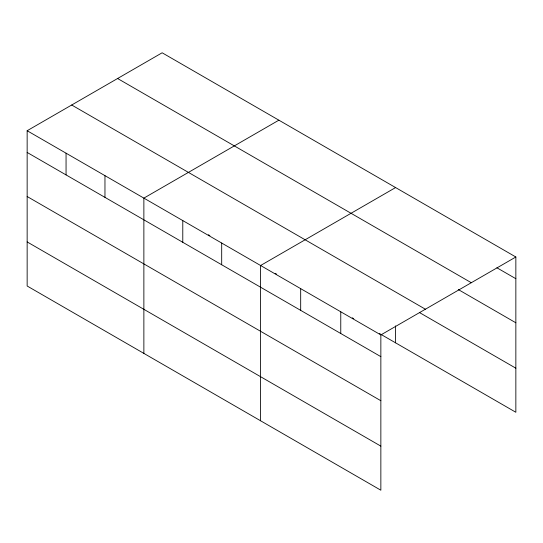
<?xml version="1.0" encoding="UTF-8"?>
<svg xmlns="http://www.w3.org/2000/svg" width="543" height="543" viewBox="0 0 543 543"><rect width="100%" height="100%" fill="white"/><g stroke="black" fill="none" stroke-linecap="round" stroke-linejoin="round"><path stroke-width="0.81" d="M27.15 130.727L380.853 334.936L380.853 490.214L27.15 286.005L27.15 130.727L162.147 52.786L515.85 256.995L515.85 412.273L379.442 333.517M278.871 120.179L143.868 198.12L143.868 353.391M395.589 187.566L260.592 265.507L260.592 420.784M380.853 334.936L515.85 256.995M496.899 267.774L515.85 278.708M117.6 78.511L471.297 282.713M458.272 289.541L515.85 322.786M71.703 105.009L425.4 309.218M419.644 312.653L515.85 368.195M208.397 234.766L209.863 235.614M275.199 273.333L276.665 274.181M352.278 317.831L353.751 318.68M27.15 152.447L380.853 356.649M27.15 196.518L380.853 400.727M27.15 241.927L380.853 446.136M395.589 325.888L395.589 342.843M340.766 311.791L340.766 333.511M300.679 288.652L300.679 310.365M221.687 243.04L221.687 264.76M182.781 220.58L182.781 242.293M104.962 175.654L104.962 197.374M66.056 153.194L66.056 174.907"/></g></svg>
